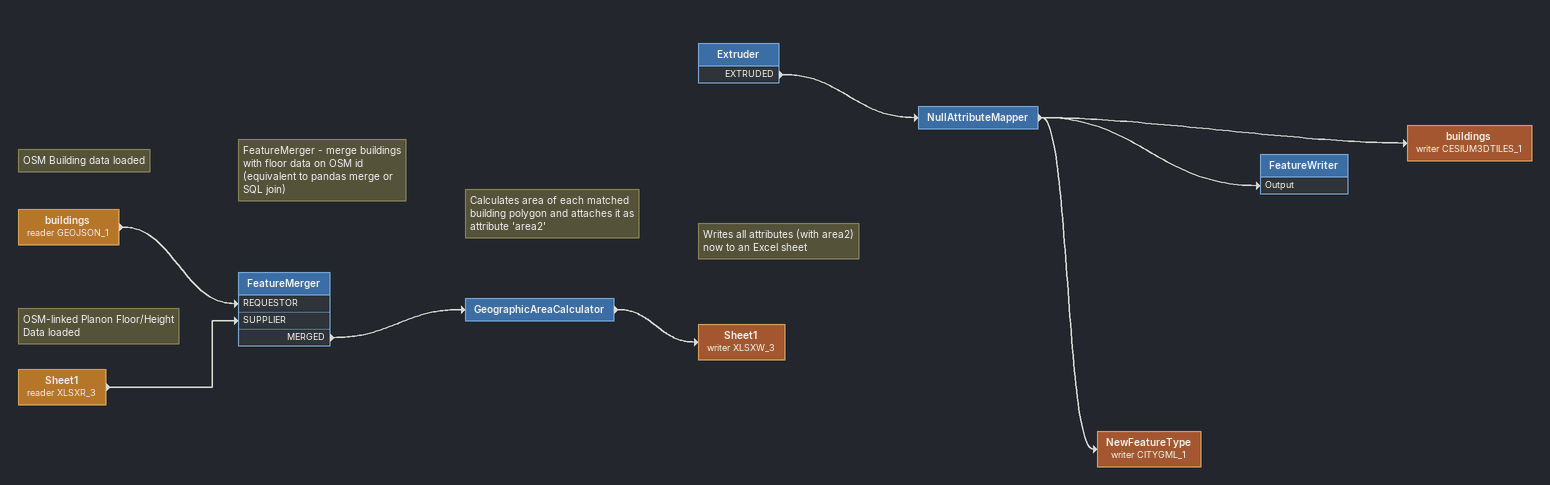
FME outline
Note: OSM Building data loaded
buildings (reader GEOJSON_1)
    -> FeatureMerger [REQUESTOR]
Note: OSM-linked Planon Floor/Height Data loaded
Sheet1 (reader XLSXR_3)
    -> FeatureMerger [SUPPLIER]
Note: FeatureMerger - merge buildings with floor data on OSM id (equivalent to pandas merge or SQL join)
FeatureMerger
    MERGED -> GeographicAreaCalculator
Note: Calculates area of each matched building polygon and attaches it as attribute 'area2'
GeographicAreaCalculator
    -> Sheet1 (writer XLSXW_3)
Note: Writes all attributes (with area2) now to an Excel sheet
Sheet1 (writer XLSXW_3)
Extruder
    EXTRUDED -> NullAttributeMapper
NullAttributeMapper
    -> FeatureWriter [Output]
    -> NewFeatureType (writer CITYGML_1)
    -> buildings (writer CESIUM3DTILES_1)
buildings (writer CESIUM3DTILES_1)
FeatureWriter
NewFeatureType (writer CITYGML_1)
